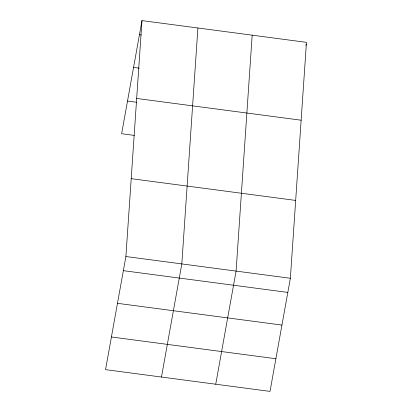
<?xml version="1.0" encoding="UTF-8"?>
<svg xmlns="http://www.w3.org/2000/svg" width="412" height="412" viewBox="0 0 412 412"><rect width="100%" height="100%" fill="white"/><g stroke="black" fill="none" stroke-linecap="round" stroke-linejoin="round"><path stroke-width="0.62" d="M125.897 256.527L141.986 20.6L306.456 42.354L290.367 278.28L270.014 391.4L105.544 369.646L125.897 256.527L290.367 278.28M197.909 27.995L181.816 263.922L161.463 377.042M252.18 35.175L236.091 271.101L215.739 384.221M141.986 20.6L121.633 133.72L134.343 135.404M305.905 45.428L306.126 44.197M139.447 34.737L141.352 34.989M133.565 67.403L139.287 68.155M136.676 98.458L301.146 120.211M127.514 101.053L136.408 102.233M131.207 178.669L295.677 200.423M123.353 270.663L287.823 292.417M117.477 303.325L281.947 325.078M111.42 336.98L275.891 358.734"/></g></svg>
